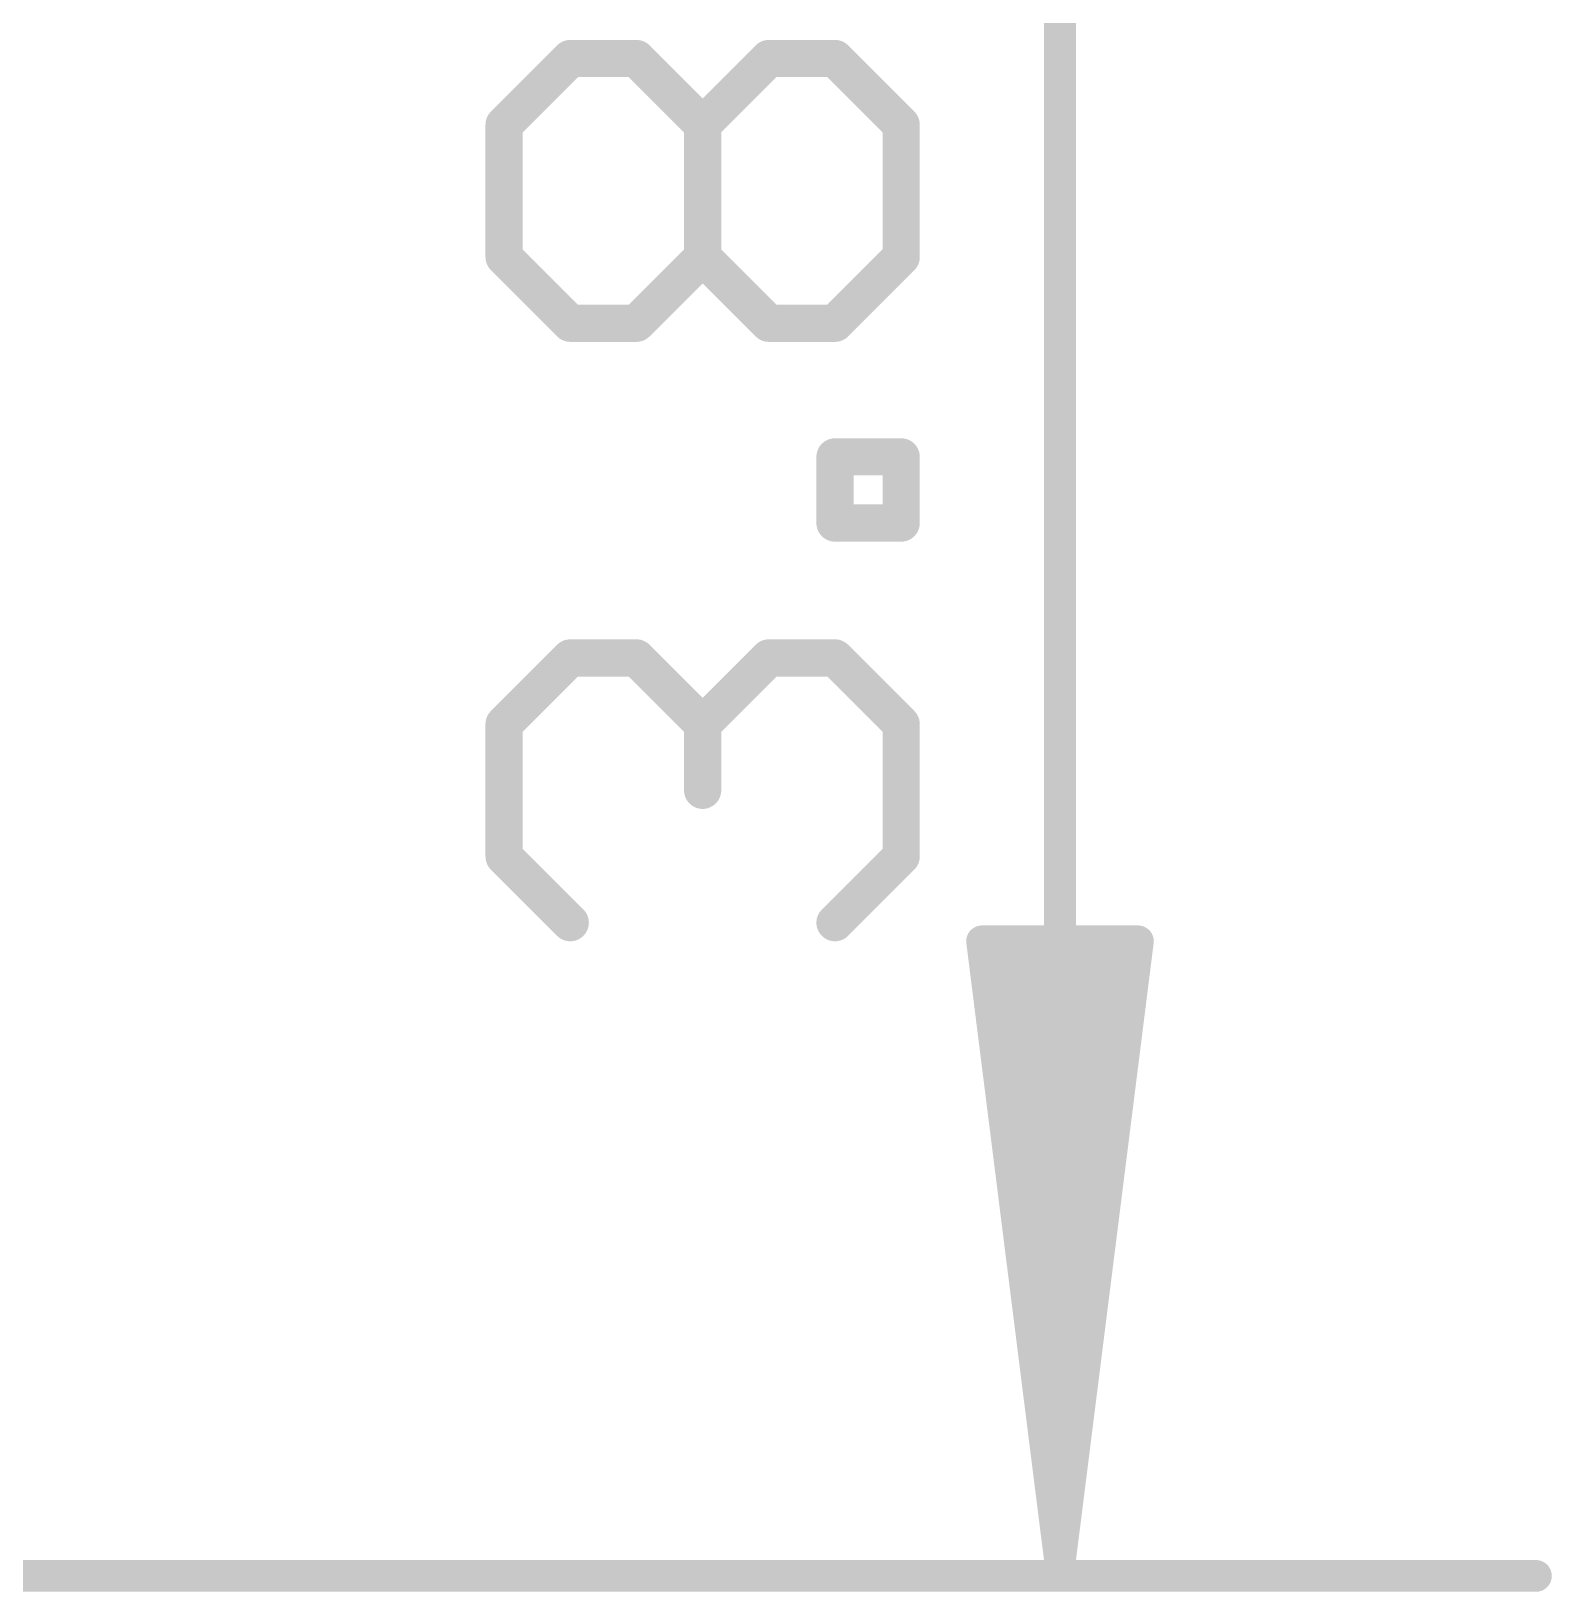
# Model space of a CAD drawing. Extents: x -11 to 71.5, y -12.5 to 39.9.
# Drawn here: x 65.28 to 71.52, y 3.74 to 10.14 of the extents above; entities that cross this region are included whole.
import ezdxf

# ---------------------------------------------------------------- set-up
doc = ezdxf.new("R2010")
doc.units = 0
doc.layers.add('47', color=253, linetype='CONTINUOUS')

msp = doc.modelspace()

# ---------------------------------------------------------------- linework, layer by layer
at = {"layer": '47'}
for points, const_width in [([(69.5, 3.875), (69.5, 11.3728)], 0.13), ([(67.2223, 9.7554), (67.4935, 10.0266)], 0.1524), ([(67.4935, 10.0266), (67.7646, 10.0266)], 0.1524), ([(67.7646, 10.0266), (68.0358, 9.7554)], 0.1524), ([(68.0358, 9.7554), (68.307, 10.0266)], 0.1524), ([(68.307, 10.0266), (68.5781, 10.0266)], 0.1524), ([(68.5781, 10.0266), (68.8493, 9.7554)], 0.1524), ([(67.2223, 9.2131), (67.2223, 9.7554)], 0.1524), ([(68.0358, 9.2131), (68.0358, 9.7554)], 0.1524), ([(68.8493, 9.7554), (68.8493, 9.2131)], 0.1524), ([(67.4935, 8.9419), (67.2223, 9.2131)], 0.1524), ([(68.0358, 9.2131), (67.7646, 8.9419)], 0.1524), ([(68.307, 8.9419), (68.0358, 9.2131)], 0.1524), ([(68.8493, 9.2131), (68.5781, 8.9419)], 0.1524), ([(67.7646, 8.9419), (67.4935, 8.9419)], 0.1524), ([(68.5781, 8.9419), (68.307, 8.9419)], 0.1524), ([(68.5781, 8.1234), (68.5781, 8.3945)], 0.1524), ([(68.5781, 8.3945), (68.8493, 8.3945)], 0.1524), ([(68.8493, 8.3945), (68.8493, 8.1234)], 0.1524), ([(68.8493, 8.1234), (68.5781, 8.1234)], 0.1524), ([(67.2223, 7.2997), (67.4935, 7.5709)], 0.1524), ([(67.4935, 7.5709), (67.7646, 7.5709)], 0.1524), ([(67.7646, 7.5709), (68.0358, 7.2997)], 0.1524), ([(68.0358, 7.2997), (68.307, 7.5709)], 0.1524), ([(68.307, 7.5709), (68.5781, 7.5709)], 0.1524), ([(68.5781, 7.5709), (68.8493, 7.2997)], 0.1524), ([(67.2223, 6.7574), (67.2223, 7.2997)], 0.1524), ([(68.0358, 7.2997), (68.0358, 7.0285)], 0.1524), ([(68.8493, 7.2997), (68.8493, 6.7574)], 0.1524), ([(67.4935, 6.4862), (67.2223, 6.7574)], 0.1524), ([(68.8493, 6.7574), (68.5781, 6.4862)], 0.1524), ([(69.5, 3.875), (69.1808, 6.41)], 0.13), ([(69.1808, 6.41), (69.8192, 6.41)], 0.13), ([(69.5, 3.875), (69.24, 6.41)], 0.13), ([(69.5, 3.875), (69.37, 6.41)], 0.13), ([(69.8192, 6.41), (69.5, 3.875)], 0.13), ([(69.63, 6.41), (69.5, 3.875)], 0.13), ([(69.76, 6.41), (69.5, 3.875)], 0.13), ([(43.688, 3.81), (71.45, 3.81)], 0.13)]:
    msp.add_lwpolyline(points, dxfattribs=dict(at, const_width=const_width))
for points, const_width in [([(67.4935, 10.0647, 1), (67.4935, 9.9885)], 0.0762), ([(67.5204, 9.9997, 1), (67.4665, 10.0535)], 0.0762), ([(67.7916, 10.0535, 1), (67.7377, 9.9997)], 0.0762), ([(67.7646, 9.9885, 1), (67.7646, 10.0647)], 0.0762), ([(68.307, 10.0647, 1), (68.307, 9.9885)], 0.0762), ([(68.3339, 9.9997, 1), (68.28, 10.0535)], 0.0762), ([(68.6051, 10.0535, 1), (68.5512, 9.9997)], 0.0762), ([(68.5781, 9.9885, 1), (68.5781, 10.0647)], 0.0762), ([(67.2604, 9.7554, 1), (67.1842, 9.7554)], 0.0762), ([(67.1954, 9.7824, 1), (67.2493, 9.7285)], 0.0762), ([(68.0739, 9.7554, 1), (67.9977, 9.7554)], 0.0762), ([(68.0089, 9.7824, 1), (68.0627, 9.7285)], 0.0762), ([(68.0089, 9.7285, 1), (68.0627, 9.7824)], 0.0762), ([(68.8874, 9.7554, 1), (68.8112, 9.7554)], 0.0762), ([(68.8224, 9.7285, 1), (68.8762, 9.7824)], 0.0762), ([(67.2493, 9.24, 1), (67.1954, 9.1862)], 0.0762), ([(68.0627, 9.24, 1), (68.0089, 9.1862)], 0.0762), ([(68.0627, 9.1862, 1), (68.0089, 9.24)], 0.0762), ([(68.8762, 9.1862, 1), (68.8224, 9.24)], 0.0762), ([(67.1842, 9.2131, 1), (67.2604, 9.2131)], 0.0762), ([(67.9977, 9.2131, 1), (68.0739, 9.2131)], 0.0762), ([(68.8112, 9.2131, 1), (68.8874, 9.2131)], 0.0762), ([(67.4935, 8.98, 1), (67.4935, 8.9038)], 0.0762), ([(67.7646, 8.9038, 1), (67.7646, 8.98)], 0.0762), ([(68.307, 8.98, 1), (68.307, 8.9038)], 0.0762), ([(68.5781, 8.9038, 1), (68.5781, 8.98)], 0.0762), ([(67.4665, 8.915, 1), (67.5204, 8.9689)], 0.0762), ([(67.7377, 8.9689, 1), (67.7916, 8.915)], 0.0762), ([(68.28, 8.915, 1), (68.3339, 8.9689)], 0.0762), ([(68.5512, 8.9689, 1), (68.6051, 8.915)], 0.0762), ([(68.6162, 8.3945, 1), (68.54, 8.3945)], 0.0762), ([(68.5781, 8.4326, 1), (68.5781, 8.3564)], 0.0762), ([(68.8874, 8.3945, 1), (68.8112, 8.3945)], 0.0762), ([(68.8493, 8.3564, 1), (68.8493, 8.4326)], 0.0762), ([(68.5781, 8.1615, 1), (68.5781, 8.0853)], 0.0762), ([(68.8493, 8.0853, 1), (68.8493, 8.1615)], 0.0762), ([(68.54, 8.1234, 1), (68.6162, 8.1234)], 0.0762), ([(68.8112, 8.1234, 1), (68.8874, 8.1234)], 0.0762), ([(67.4935, 7.609, 1), (67.4935, 7.5328)], 0.0762), ([(67.5204, 7.5439, 1), (67.4665, 7.5978)], 0.0762), ([(67.7916, 7.5978, 1), (67.7377, 7.5439)], 0.0762), ([(67.7646, 7.5328, 1), (67.7646, 7.609)], 0.0762), ([(68.307, 7.609, 1), (68.307, 7.5328)], 0.0762), ([(68.3339, 7.5439, 1), (68.28, 7.5978)], 0.0762), ([(68.6051, 7.5978, 1), (68.5512, 7.5439)], 0.0762), ([(68.5781, 7.5328, 1), (68.5781, 7.609)], 0.0762), ([(67.2604, 7.2997, 1), (67.1842, 7.2997)], 0.0762), ([(67.1954, 7.3266, 1), (67.2493, 7.2728)], 0.0762), ([(68.0739, 7.2997, 1), (67.9977, 7.2997)], 0.0762), ([(68.0089, 7.3266, 1), (68.0627, 7.2728)], 0.0762), ([(68.0089, 7.2728, 1), (68.0627, 7.3266)], 0.0762), ([(68.8874, 7.2997, 1), (68.8112, 7.2997)], 0.0762), ([(68.8224, 7.2728, 1), (68.8762, 7.3266)], 0.0762), ([(67.9977, 7.0285, 1), (68.0739, 7.0285)], 0.0762), ([(67.2493, 6.7843, 1), (67.1954, 6.7304)], 0.0762), ([(67.1842, 6.7574, 1), (67.2604, 6.7574)], 0.0762), ([(68.8112, 6.7574, 1), (68.8874, 6.7574)], 0.0762), ([(68.8762, 6.7304, 1), (68.8224, 6.7843)], 0.0762), ([(67.4665, 6.4593, 1), (67.5204, 6.5131)], 0.0762), ([(68.5512, 6.5131, 1), (68.6051, 6.4593)], 0.0762), ([(69.213, 6.4141, 1), (69.1485, 6.4059)], 0.065), ([(69.1808, 6.4425, 1), (69.1808, 6.3775)], 0.065), ([(69.2723, 6.4133, 1), (69.2077, 6.4067)], 0.065), ([(69.4025, 6.4117, 1), (69.3375, 6.4083)], 0.065), ([(69.6625, 6.4083, 1), (69.5975, 6.4117)], 0.065), ([(69.7923, 6.4067, 1), (69.7277, 6.4133)], 0.065), ([(69.8515, 6.4059, 1), (69.787, 6.4141)], 0.065), ([(69.8192, 6.3775, 1), (69.8192, 6.4425)], 0.065), ([(69.4678, 3.8791, 1), (69.5322, 3.8709)], 0.065), ([(69.4677, 3.8783, 1), (69.5323, 3.8717)], 0.065), ([(69.4675, 3.8733, 1), (69.5325, 3.8767)], 0.065), ([(69.4675, 3.8767, 1), (69.5325, 3.8733)], 0.065), ([(69.4675, 3.875, 1), (69.5325, 3.875)], 0.065), ([(69.4677, 3.8717, 1), (69.5323, 3.8783)], 0.065), ([(69.4678, 3.8709, 1), (69.5322, 3.8791)], 0.065), ([(71.45, 3.7775, 1), (71.45, 3.8425)], 0.065)]:
    msp.add_lwpolyline(points, format="xyb", dxfattribs=dict(at, const_width=const_width))

doc.saveas('drawing.dxf')
